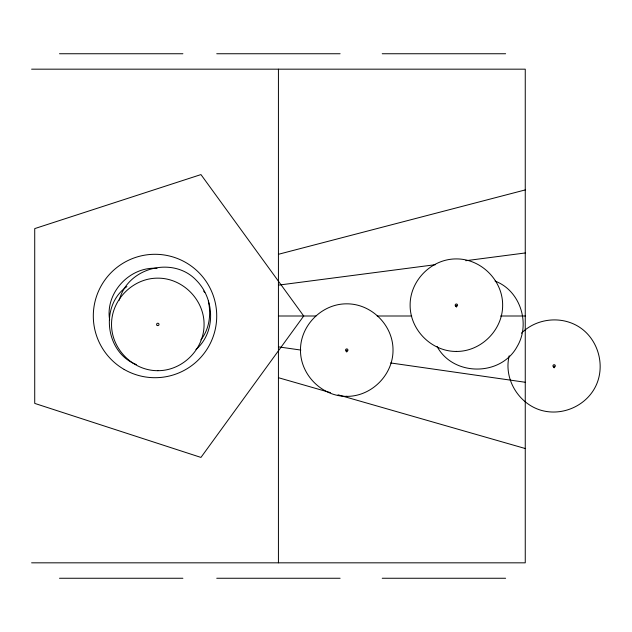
<?xml version="1.0" encoding="UTF-8"?>
<svg xmlns="http://www.w3.org/2000/svg" width="632" height="632" viewBox="0 0 632 632"><rect width="100%" height="100%" fill="white"/><g stroke="black" fill="none" stroke-linecap="round" stroke-linejoin="round"><path stroke-width="0.95" d="M509.202 355.769C503.349 379.161 518.998 404.48 542.161 410.587C561.943 415.769 583.873 406.692 594.198 389.036C606.72 367.666 598.788 338.081 577.269 325.836C559.502 315.708 535.968 318.805 521.424 333.19M119.298 300.2C127.514 267.383 173.208 255.739 196.339 280.324C214.635 298.754 216.199 331.95 195.967 349.528M200.865 339.85C209.445 329.098 211.286 314.238 208.315 301.061M126.89 286.58C99.54 305.446 105.299 352.735 136.338 364.53M278.428 254.293L525.255 189.916M278.428 285.143L435.503 264.666M465.744 260.716L525.255 252.958M157.81 370.684C182.569 370.834 204.231 349.18 204.073 324.413C204.231 299.655 182.569 278.001 157.81 278.151C133.044 278.001 111.39 299.655 111.54 324.413C111.39 349.18 133.044 370.834 157.81 370.684L157.81 370.557M456.383 351.447C481.142 351.597 502.803 329.943 502.645 305.177C502.803 280.418 481.142 258.764 456.383 258.915C431.624 258.764 409.963 280.418 410.121 305.177C409.963 329.943 431.624 351.597 456.383 351.447L456.383 351.321M437.06 346.455C453.263 376.585 500.986 376.585 517.189 346.455C530.777 323.655 520.262 290.459 495.109 281.122M346.747 396.367C371.513 396.525 393.167 374.863 393.017 350.104C393.167 325.338 371.513 303.684 346.747 303.834C321.988 303.684 300.334 325.338 300.484 350.104C300.334 374.863 321.988 396.525 346.747 396.367L346.747 396.24M59.495 53.744L182.893 53.744M216.744 53.744L340.111 53.744M382.226 53.744L505.624 53.744M31.6 69.172L525.255 69.172L525.255 562.828L31.6 562.828M278.428 316L315.945 316M377.162 316L411.716 316M500.576 316L525.255 316M59.495 578.256L182.893 578.256M216.744 578.256L340.111 578.256M382.226 578.256L505.624 578.256M157.02 268.331C129.868 266.301 104.999 292.877 109.644 319.879M278.428 346.857L300.864 350.073M390.623 362.95L525.255 382.265M278.428 377.707L330.441 392.63M338.009 394.803L525.255 448.523M203.662 291.075L204.8 292.553M554.138 365.904L554.138 367.863M456.383 305.177L456.383 307.144M346.747 350.104L346.747 352.063M278.428 69.172L278.428 562.828M303.708 316L200.96 457.418L34.721 403.398L34.721 228.602L200.96 174.582L303.708 316M124.164 369.443A61.707 61.707 0 0 0 216.721 316A61.707 61.707 0 0 0 124.164 262.557A61.707 61.707 0 0 0 124.164 369.443M553.537 366.939A1.193 1.193 0 0 0 555.331 365.904A1.193 1.193 0 0 0 553.537 364.862A1.193 1.193 0 0 0 553.537 366.939M455.783 306.22A1.193 1.193 0 0 0 457.576 305.177A1.193 1.193 0 0 0 455.783 304.142A1.193 1.193 0 0 0 455.783 306.22M157.21 325.456A1.193 1.193 0 0 0 159.003 324.413A1.193 1.193 0 0 0 157.21 323.379A1.193 1.193 0 0 0 157.21 325.456M346.154 351.139A1.193 1.193 0 0 0 347.948 350.104A1.193 1.193 0 0 0 346.154 349.069A1.193 1.193 0 0 0 346.154 351.139"/></g></svg>
